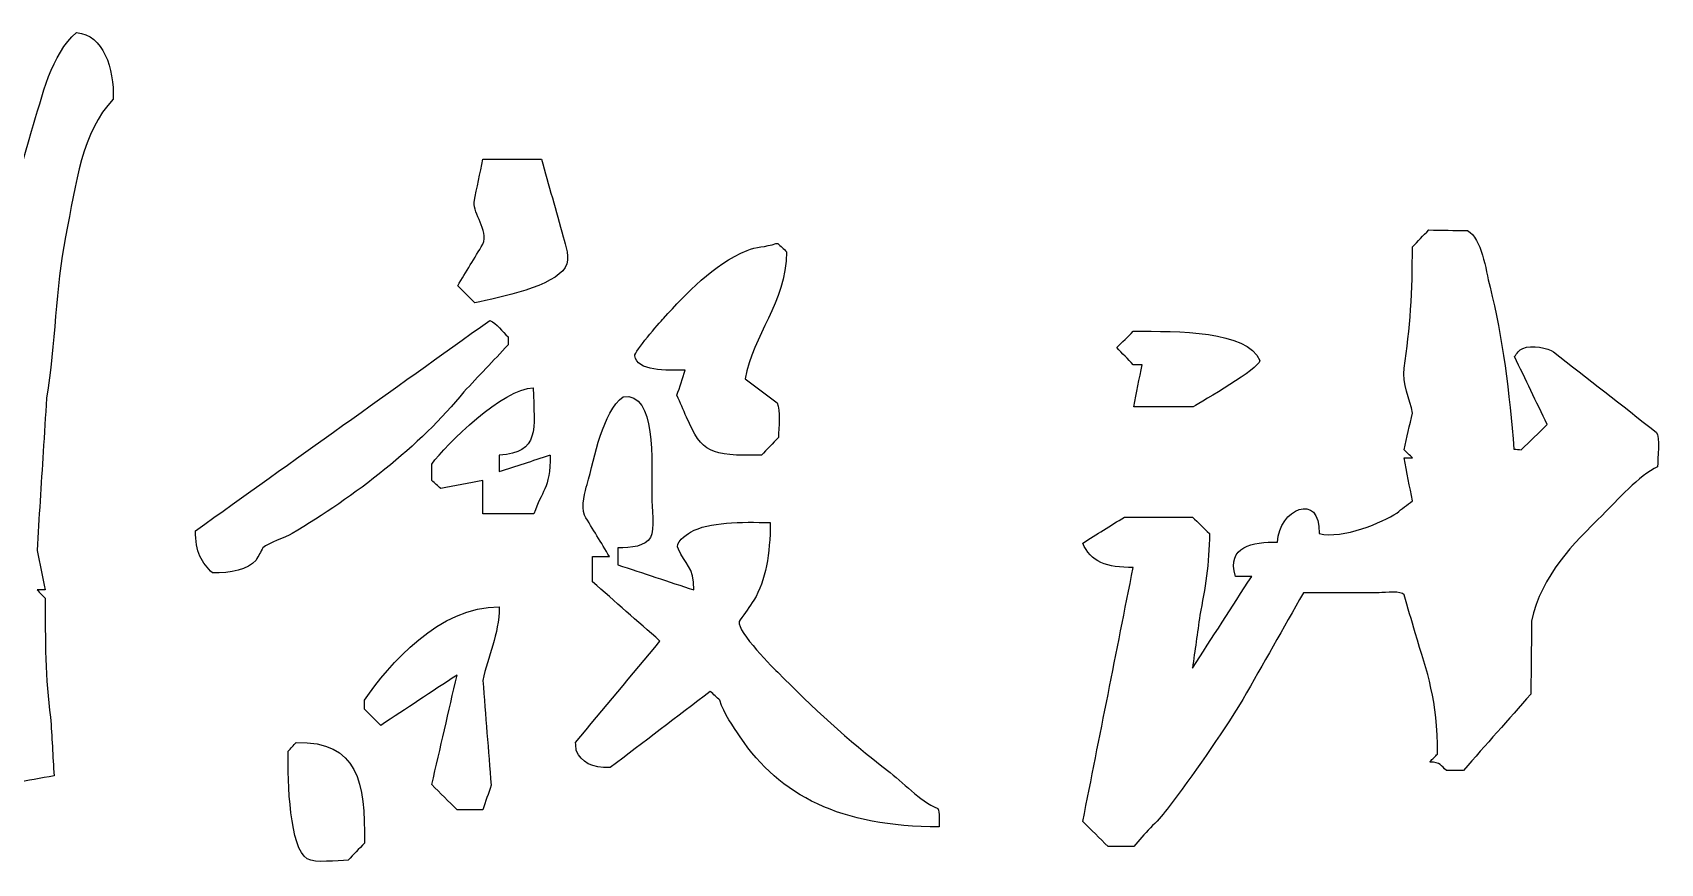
# Model space of a CAD drawing. Extents: x 14207793 to 14719554, y -1675802 to -1228715.
# Drawn here: x 14263731 to 14264616, y -1269153 to -1268702 of the extents above; entities that cross this region are included whole.
import ezdxf

# ---------------------------------------------------------------- set-up
doc = ezdxf.new("R2010")
doc.units = 0
doc.header["$LTSCALE"] = 500
doc.header["$MEASUREMENT"] = 0
doc.layers.add('PUB_TITLE', color=4, linetype='CONTINUOUS')

msp = doc.modelspace()

# ---------------------------------------------------------------- linework, layer by layer
at = {"layer": 'PUB_TITLE'}
for points, knots in [([(14263754.98, -1268701.68), (14263754.98, -1268701.68), (14263741.17, -1268713.45), (14263736.55, -1268735.85), (14263730.56, -1268755.33), (14263721.25, -1268785.57), (14263715.34, -1268817.74), (14263707.25, -1268850.04), (14263703.23, -1268866.13), (14263696.9, -1268885.93), (14263696.89, -1268904.05), (14263698.38, -1268905.41), (14263699.85, -1268906.76), (14263701.33, -1268908.12), (14263699.85, -1268909.6), (14263698.38, -1268911.08), (14263696.89, -1268912.56), (14263696.89, -1268912.68), (14263696.89, -1268912.81), (14263696.89, -1268912.93), (14263696.78, -1268937.62), (14263696.98, -1268965.35), (14263700.59, -1268988.03), (14263701.33, -1269002.71), (14263702.07, -1269017.38), (14263702.82, -1269032.06), (14263703.8, -1269050.18), (14263704.79, -1269068.31), (14263705.77, -1269086.44), (14263702.67, -1269098.71), (14263688.57, -1269109.44), (14263678.39, -1269114.92), (14263681.36, -1269118.01), (14263684.32, -1269121.09), (14263687.27, -1269124.17), (14263692.31, -1269121.34), (14263696.78, -1269117.36), (14263702.45, -1269114.92), (14263714.4, -1269109.79), (14263728.23, -1269108.55), (14263742.77, -1269105.68), (14263742.15, -1269095.07), (14263741.53, -1269084.46), (14263740.92, -1269073.86), (14263737.78, -1269053.22), (14263738.01, -1269031.62), (14263737.96, -1269009.12), (14263736.48, -1269007.64), (14263735, -1269006.16), (14263733.52, -1269004.68), (14263735, -1269004.68), (14263736.48, -1269004.68), (14263737.96, -1269004.68), (14263736.48, -1268997.53), (14263735, -1268990.37), (14263733.52, -1268983.22), (14263734.63, -1268965.34), (14263735.74, -1268947.46), (14263736.85, -1268929.58), (14263737.47, -1268919.84), (14263738.08, -1268910.09), (14263738.7, -1268900.35), (14263743.42, -1268870.98), (14263743.61, -1268840.34), (14263749.06, -1268812.67), (14263754.9, -1268783.03), (14263757.8, -1268755.74), (14263774.95, -1268737.94), (14263775.33, -1268720.94), (14263769.7, -1268703.05), (14263754.98, -1268701.68)], [0, 0, 0, 0, 0, 1, 1, 1, 2, 2, 2, 3, 3, 3, 4, 4, 4, 5, 5, 5, 6, 6, 6, 7, 7, 7, 8, 8, 8, 9, 9, 9, 10, 10, 10, 11, 11, 11, 12, 12, 12, 13, 13, 13, 14, 14, 14, 15, 15, 15, 16, 16, 16, 17, 17, 17, 18, 18, 18, 19, 19, 19, 20, 20, 20, 21, 21, 21, 22, 22, 22, 23, 23, 23, 23]), ([(14263975.76, -1268770.5), (14263974.15, -1268778.27), (14263972.55, -1268786.04), (14263970.95, -1268793.8), (14263970.52, -1268800.43), (14263978.68, -1268808.74), (14263975.76, -1268816.74), (14263971.19, -1268824.26), (14263966.63, -1268831.79), (14263962.07, -1268839.31), (14263965.15, -1268842.39), (14263968.24, -1268845.48), (14263971.32, -1268848.56), (14263985.49, -1268845.71), (14264014.56, -1268839.41), (14264020.52, -1268829.32), (14264023.24, -1268824.72), (14264020.74, -1268817.08), (14264019.41, -1268812.67), (14264015.47, -1268798.61), (14264011.52, -1268784.55), (14264007.57, -1268770.5), (14263996.97, -1268770.5), (14263986.36, -1268770.5), (14263975.76, -1268770.5)], [0, 0, 0, 0, 1, 1, 1, 2, 2, 2, 3, 3, 3, 4, 4, 4, 5, 5, 5, 6, 6, 6, 7, 7, 7, 8, 8, 8, 8]), ([(14264407.5, -1268978.78), (14264394.03, -1268978.32), (14264379.74, -1268980.88), (14264384.56, -1268997.28), (14264387.52, -1268997.28), (14264390.48, -1268997.28), (14264393.44, -1268997.28), (14264382.71, -1269013.93), (14264371.98, -1269030.58), (14264361.25, -1269047.22), (14264362.61, -1269037.61), (14264363.97, -1269027.99), (14264365.32, -1269018.37), (14264368.05, -1269004.07), (14264370.43, -1268990.43), (14264370.5, -1268973.97), (14264367.42, -1268971.01), (14264364.34, -1268968.05), (14264361.25, -1268965.09), (14264348.92, -1268965.09), (14264336.59, -1268965.09), (14264324.26, -1268965.09), (14264316.73, -1268969.78), (14264309.21, -1268974.47), (14264301.69, -1268979.15), (14264305.69, -1268989.28), (14264314.84, -1268992.67), (14264329.07, -1268992.47), (14264319.94, -1269038.46), (14264310.82, -1269084.47), (14264301.69, -1269130.46), (14264306.25, -1269135.02), (14264310.82, -1269139.59), (14264315.38, -1269144.15), (14264315.5, -1269144.15), (14264315.63, -1269144.15), (14264315.75, -1269144.15), (14264320.31, -1269144.15), (14264324.87, -1269144.15), (14264329.44, -1269144.15), (14264334.75, -1269136.98), (14264342.09, -1269131.03), (14264347.57, -1269123.8), (14264362, -1269104.76), (14264375.8, -1269084.8), (14264388.63, -1269064.24), (14264399.6, -1269044.88), (14264410.58, -1269025.52), (14264421.55, -1269006.16), (14264435.24, -1269006.16), (14264448.93, -1269006.16), (14264462.62, -1269006.16), (14264466.26, -1269006.16), (14264474.7, -1269005.02), (14264476.31, -1269007.27), (14264478.28, -1269014.17), (14264480.26, -1269021.08), (14264482.23, -1269027.99), (14264489, -1269050.09), (14264494.4, -1269063.99), (14264494.44, -1269093.84), (14264493.08, -1269095.19), (14264491.72, -1269096.55), (14264490.37, -1269097.91), (14264490.37, -1269098.03), (14264490.37, -1269098.16), (14264490.37, -1269098.28), (14264496.02, -1269098.16), (14264496.33, -1269100.39), (14264499.24, -1269102.72), (14264502.33, -1269102.72), (14264505.41, -1269102.72), (14264508.5, -1269102.72), (14264520.7, -1269088.91), (14264532.92, -1269075.09), (14264545.12, -1269061.28), (14264545.25, -1269048.09), (14264545.37, -1269034.89), (14264545.49, -1269021.7), (14264550.88, -1268996.31), (14264568.42, -1268979.53), (14264583.97, -1268963.98), (14264591.66, -1268956.29), (14264604.07, -1268942.25), (14264613.93, -1268937.72), (14264614.05, -1268933.38), (14264615.52, -1268921.42), (14264613.19, -1268918.85), (14264594.57, -1268904.3), (14264575.95, -1268889.74), (14264557.33, -1268875.2), (14264554.71, -1268873.24), (14264545.62, -1268871.35), (14264540.68, -1268873.35), (14264538.75, -1268874.24), (14264537.41, -1268876.14), (14264536.24, -1268877.79), (14264542.16, -1268890.11), (14264548.08, -1268902.45), (14264554, -1268914.78), (14264549.31, -1268919.34), (14264544.63, -1268923.91), (14264539.94, -1268928.47), (14264538.58, -1268928.34), (14264537.23, -1268928.22), (14264535.88, -1268928.1), (14264533.64, -1268898.09), (14264529.61, -1268866.78), (14264522.92, -1268840.05), (14264520.46, -1268830.18), (14264518.52, -1268813.8), (14264510.71, -1268809.34), (14264503.69, -1268809.22), (14264496.66, -1268809.09), (14264489.63, -1268808.97), (14264486.67, -1268812.06), (14264483.71, -1268815.14), (14264480.75, -1268818.22), (14264480.86, -1268842.06), (14264479.46, -1268862.9), (14264476.31, -1268884.07), (14264475.06, -1268892.45), (14264479.62, -1268901.18), (14264480.75, -1268908.49), (14264479.27, -1268915.15), (14264477.79, -1268921.81), (14264476.31, -1268928.47), (14264477.79, -1268929.95), (14264479.27, -1268931.43), (14264480.75, -1268932.91), (14264479.27, -1268932.91), (14264477.79, -1268932.91), (14264476.31, -1268932.91), (14264477.79, -1268940.68), (14264479.27, -1268948.45), (14264480.75, -1268956.22), (14264477.91, -1268958.44), (14264475.08, -1268960.65), (14264472.24, -1268962.87), (14264464.96, -1268967.71), (14264443.04, -1268977.25), (14264430.06, -1268973.97), (14264430.94, -1268951.01), (14264408.07, -1268960.58), (14264407.5, -1268978.78)], [0, 0, 0, 0, 1, 1, 1, 2, 2, 2, 3, 3, 3, 4, 4, 4, 5, 5, 5, 6, 6, 6, 7, 7, 7, 8, 8, 8, 9, 9, 9, 10, 10, 10, 11, 11, 11, 12, 12, 12, 13, 13, 13, 14, 14, 14, 15, 15, 15, 16, 16, 16, 17, 17, 17, 18, 18, 18, 19, 19, 19, 20, 20, 20, 21, 21, 21, 22, 22, 22, 23, 23, 23, 24, 24, 24, 25, 25, 25, 26, 26, 26, 27, 27, 27, 28, 28, 28, 29, 29, 29, 30, 30, 30, 31, 31, 31, 32, 32, 32, 33, 33, 33, 34, 34, 34, 35, 35, 35, 36, 36, 36, 37, 37, 37, 38, 38, 38, 39, 39, 39, 40, 40, 40, 41, 41, 41, 42, 42, 42, 43, 43, 43, 44, 44, 44, 45, 45, 45, 46, 46, 46, 47, 47, 47, 48, 48, 48, 48]), ([(14264134.84, -1268816.37), (14264129.5, -1268818.4), (14264124.01, -1268818.05), (14264119.3, -1268820.07), (14264100.65, -1268828.06), (14264086.68, -1268843.12), (14264073.8, -1268857.07), (14264071.73, -1268859.31), (14264057.97, -1268875.27), (14264058.26, -1268877.41), (14264059.4, -1268885.79), (14264075.58, -1268885.36), (14264085.64, -1268885.18), (14264084.16, -1268889.75), (14264082.68, -1268894.31), (14264081.2, -1268898.87), (14264082.92, -1268902.82), (14264084.65, -1268906.76), (14264086.38, -1268910.71), (14264095.13, -1268930.42), (14264098.59, -1268931.72), (14264127.07, -1268931.43), (14264130.15, -1268928.22), (14264133.24, -1268925.02), (14264136.32, -1268921.81), (14264136.42, -1268916.28), (14264137.5, -1268907.09), (14264135.58, -1268902.94), (14264129.78, -1268898.63), (14264123.99, -1268894.31), (14264118.19, -1268889.99), (14264122.51, -1268865.61), (14264140.31, -1268849.23), (14264140.76, -1268820.81), (14264139.16, -1268819.33), (14264137.55, -1268817.85), (14264135.95, -1268816.37), (14264135.58, -1268816.37), (14264135.21, -1268816.37), (14264134.84, -1268816.37)], [0, 0, 0, 0, 1, 1, 1, 2, 2, 2, 3, 3, 3, 4, 4, 4, 5, 5, 5, 6, 6, 6, 7, 7, 7, 8, 8, 8, 9, 9, 9, 10, 10, 10, 11, 11, 11, 12, 12, 12, 13, 13, 13, 13]), ([(14263979.46, -1268858.18), (14263979.46, -1268858.18), (14263926.19, -1268896.28), (14263872.91, -1268934.39), (14263819.64, -1268972.49), (14263819.34, -1268983.85), (14263823.2, -1268990.19), (14263828.88, -1268995.43), (14263838.62, -1268995.62), (14263848.14, -1268993.63), (14263852.56, -1268988.4), (14263853.79, -1268986.18), (14263855.03, -1268983.96), (14263856.26, -1268981.74), (14263859.28, -1268979.02), (14263868.39, -1268976.19), (14263872.17, -1268973.97), (14263905.44, -1268954.43), (14263941.94, -1268926.16), (14263965.4, -1268897.02), (14263973.41, -1268888.51), (14263981.43, -1268880), (14263989.45, -1268871.49), (14263989.45, -1268870.02), (14263989.45, -1268868.53), (14263989.45, -1268867.05), (14263986.17, -1268864.52), (14263983.64, -1268859.53), (14263979.46, -1268858.18)], [0, 0, 0, 0, 0, 1, 1, 1, 2, 2, 2, 3, 3, 3, 4, 4, 4, 5, 5, 5, 6, 6, 6, 7, 7, 7, 8, 8, 8, 9, 9, 9, 9]), ([(14264329.07, -1268864.09), (14264329.07, -1268864.09), (14264326.11, -1268867.05), (14264323.15, -1268870.02), (14264320.19, -1268872.97), (14264323.15, -1268876.06), (14264326.11, -1268879.14), (14264329.07, -1268882.22), (14264330.67, -1268882.22), (14264332.27, -1268882.22), (14264333.87, -1268882.22), (14264332.4, -1268889.87), (14264330.92, -1268897.51), (14264329.44, -1268905.16), (14264340.16, -1268905.16), (14264350.9, -1268905.16), (14264361.62, -1268905.16), (14264366.94, -1268901.99), (14264397.5, -1268884.35), (14264397.88, -1268880), (14264390.91, -1268863.55), (14264353.48, -1268864.03), (14264329.07, -1268864.09)], [0, 0, 0, 0, 0, 1, 1, 1, 2, 2, 2, 3, 3, 3, 4, 4, 4, 5, 5, 5, 6, 6, 6, 7, 7, 7, 7]), ([(14263975.76, -1268963.24), (14263985.01, -1268963.24), (14263994.26, -1268963.24), (14264003.5, -1268963.24), (14264007.52, -1268950.74), (14264012.34, -1268950.13), (14264012.38, -1268931.43), (14264012.26, -1268931.43), (14264012.14, -1268931.43), (14264012.02, -1268931.43), (14264002.89, -1268934.39), (14263993.76, -1268937.35), (14263984.64, -1268940.31), (14263984.64, -1268937.35), (14263984.64, -1268934.39), (14263984.64, -1268931.43), (14264006.94, -1268929.9), (14264003.58, -1268917.64), (14264003.14, -1268894.8), (14263986.83, -1268894.95), (14263955.79, -1268925.52), (14263948.01, -1268936.24), (14263948.01, -1268939.19), (14263948.01, -1268942.16), (14263948.01, -1268945.12), (14263949.62, -1268946.59), (14263951.22, -1268948.08), (14263952.82, -1268949.56), (14263960.47, -1268948.08), (14263968.11, -1268946.59), (14263975.76, -1268945.12), (14263975.76, -1268951.16), (14263975.76, -1268957.2), (14263975.76, -1268963.24)], [0, 0, 0, 0, 1, 1, 1, 2, 2, 2, 3, 3, 3, 4, 4, 4, 5, 5, 5, 6, 6, 6, 7, 7, 7, 8, 8, 8, 9, 9, 9, 10, 10, 10, 11, 11, 11, 11]), ([(14264035.32, -1268986.55), (14264035.32, -1268986.55), (14264035.32, -1268991.11), (14264035.32, -1268995.68), (14264035.32, -1269000.24), (14264047.53, -1269010.97), (14264059.74, -1269021.7), (14264071.95, -1269032.43), (14264056.66, -1269050.8), (14264041.36, -1269069.18), (14264026.07, -1269087.55), (14264026.2, -1269089.03), (14264026.32, -1269090.51), (14264026.44, -1269091.99), (14264029.65, -1269098.35), (14264034.64, -1269101.51), (14264044.94, -1269101.24), (14264063.07, -1269087.43), (14264081.2, -1269073.61), (14264099.32, -1269059.8), (14264101.05, -1269061.41), (14264102.78, -1269063.01), (14264104.5, -1269064.61), (14264106.81, -1269072.2), (14264111.59, -1269078.58), (14264115.6, -1269084.59), (14264136.93, -1269116.54), (14264170.14, -1269133.43), (14264223.63, -1269133.42), (14264223.73, -1269130.09), (14264223.93, -1269125.63), (14264222.89, -1269123.44), (14264212.8, -1269119.29), (14264203.97, -1269109.13), (14264195.51, -1269102.72), (14264174.04, -1269086.45), (14264154.77, -1269068.33), (14264135.95, -1269049.44), (14264131.61, -1269045.08), (14264111.27, -1269024.52), (14264115.6, -1269020.96), (14264118.07, -1269017.38), (14264120.54, -1269013.8), (14264123, -1269010.23), (14264129.39, -1268999.43), (14264131.84, -1268985.07), (14264131.88, -1268968.05), (14264115.91, -1268967.67), (14264098.72, -1268967.57), (14264088.59, -1268973.23), (14264086.02, -1268974.67), (14264079.72, -1268979.1), (14264081.94, -1268982.48), (14264085.32, -1268990.61), (14264090.48, -1268991.88), (14264090.45, -1269004.68), (14264076.64, -1269000.12), (14264062.82, -1268995.55), (14264049.01, -1268990.99), (14264049.01, -1268987.91), (14264049.01, -1268984.82), (14264049.01, -1268981.74), (14264056.41, -1268981.91), (14264064.21, -1268980.86), (14264066.77, -1268976.19), (14264069.31, -1268971.55), (14264067.51, -1268959.84), (14264067.51, -1268953.63), (14264067.51, -1268934.84), (14264070.07, -1268897.08), (14264051.97, -1268899.61), (14264040.67, -1268908.17), (14264036.66, -1268932.17), (14264032.36, -1268947.33), (14264031.39, -1268950.77), (14264029.07, -1268959.06), (14264030.88, -1268963.98), (14264035.45, -1268971.5), (14264040.01, -1268979.03), (14264044.57, -1268986.55), (14264041.49, -1268986.55), (14264038.41, -1268986.55), (14264035.32, -1268986.55)], [0, 0, 0, 0, 0, 1, 1, 1, 2, 2, 2, 3, 3, 3, 4, 4, 4, 5, 5, 5, 6, 6, 6, 7, 7, 7, 8, 8, 8, 9, 9, 9, 10, 10, 10, 11, 11, 11, 12, 12, 12, 13, 13, 13, 14, 14, 14, 15, 15, 15, 16, 16, 16, 17, 17, 17, 18, 18, 18, 19, 19, 19, 20, 20, 20, 21, 21, 21, 22, 22, 22, 23, 23, 23, 24, 24, 24, 25, 25, 25, 26, 26, 26, 27, 27, 27, 27]), ([(14263984.64, -1269013.93), (14263984.64, -1269013.93), (14263952.38, -1269013.4), (14263924.75, -1269045.2), (14263911.39, -1269064.61), (14263911.39, -1269066.22), (14263911.39, -1269067.82), (14263911.39, -1269069.42), (14263914.34, -1269072.38), (14263917.31, -1269075.34), (14263920.26, -1269078.3), (14263934.07, -1269069.18), (14263947.89, -1269060.05), (14263961.7, -1269050.92), (14263957.14, -1269070.78), (14263952.58, -1269090.63), (14263948.01, -1269110.49), (14263952.58, -1269115.05), (14263957.14, -1269119.61), (14263961.7, -1269124.17), (14263961.82, -1269124.17), (14263961.95, -1269124.17), (14263962.07, -1269124.17), (14263966.63, -1269124.17), (14263971.19, -1269124.17), (14263975.76, -1269124.17), (14263977.24, -1269119.74), (14263978.72, -1269115.3), (14263980.2, -1269110.86), (14263978.72, -1269091.87), (14263977.24, -1269072.87), (14263975.76, -1269053.88), (14263978.36, -1269040.75), (14263984.54, -1269029.04), (14263984.64, -1269013.93)], [0, 0, 0, 0, 0, 1, 1, 1, 2, 2, 2, 3, 3, 3, 4, 4, 4, 5, 5, 5, 6, 6, 6, 7, 7, 7, 8, 8, 8, 9, 9, 9, 10, 10, 10, 11, 11, 11, 11]), ([(14263874.39, -1269087.55), (14263874.39, -1269087.55), (14263872.91, -1269089.15), (14263871.43, -1269090.75), (14263869.95, -1269092.36), (14263869.62, -1269109.17), (14263870.83, -1269145.17), (14263880.31, -1269150.81), (14263884.54, -1269153.33), (14263896.65, -1269151.67), (14263902.51, -1269151.55), (14263905.47, -1269148.47), (14263908.43, -1269145.39), (14263911.39, -1269142.3), (14263911.92, -1269108.87), (14263907.92, -1269087.03), (14263874.39, -1269087.55)], [0, 0, 0, 0, 0, 1, 1, 1, 2, 2, 2, 3, 3, 3, 4, 4, 4, 5, 5, 5, 5])]:
    msp.add_open_spline(points, degree=3, knots=knots, dxfattribs=at)

doc.saveas('drawing.dxf')
